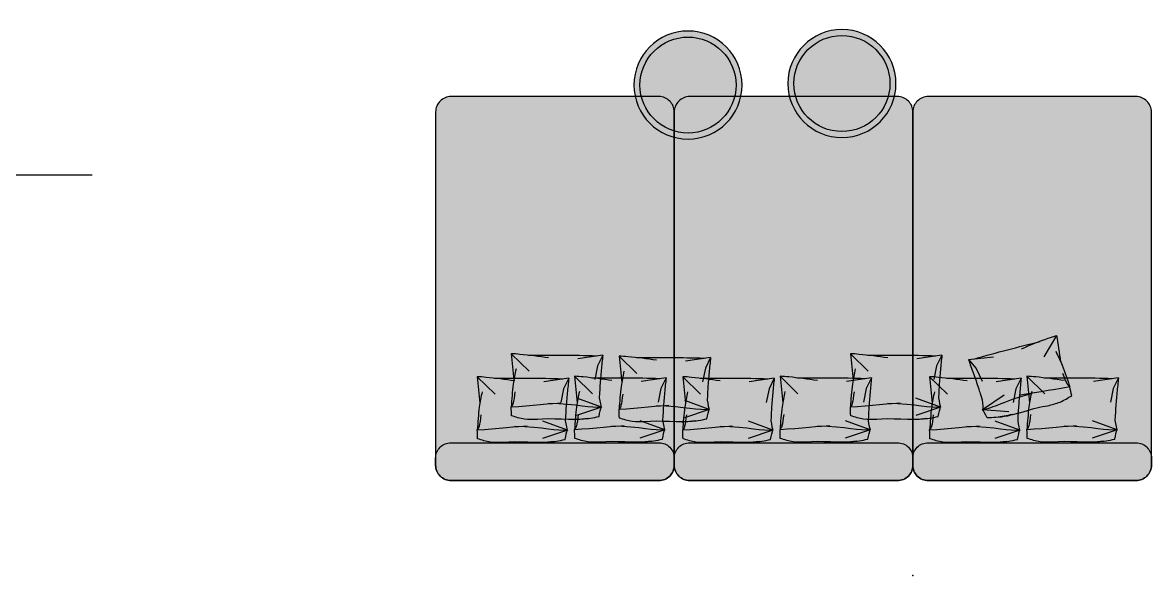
# Model space of a CAD drawing. Header units: millimetres. Extents: x -1 to 5416, y -1238 to 1407.
# Drawn here: x 395.741 to 400.441, y 1389.314 to 1391.617 of the extents above; entities that cross this region are included whole.
import ezdxf

# ---------------------------------------------------------------- set-up
doc = ezdxf.new("R2010")
doc.units = ezdxf.units.MM
doc.header["$MEASUREMENT"] = 0
doc.layers.add('A-FURN', color=32, linetype='Continuous')
doc.layers.add('ID-LF-FURN', color=32, linetype='Continuous')
doc.layers.add('Areas', color=6, linetype='Continuous', plot=False)
doc.layers.add('H-BLOCKS', color=7, linetype='Continuous', true_color=0xffffff)

# ---------------------------------------------------------------- blocks, each defined once
blk = doc.blocks.new('*U68')
at = {"layer": 'H-BLOCKS'}
h = blk.add_hatch(color=256, dxfattribs=at)
h.dxf.hatch_style = 1
h.paths.add_polyline_path([(-0.4327, 0, 0.414214), (-0.4967, -0.064), (-0.4967, -1.536, 0.414214), (-0.4327, -1.6), (0.4327, -1.6, 0.414214), (0.4967, -1.536), (0.4967, -0.064, 0.414214), (0.4327, 0)])
for points in [[(0.4327, 0), (-0.4327, 0, 0.414214), (-0.4967, -0.064), (-0.4967, -1.536, 0.414214), (-0.4327, -1.6), (0.4327, -1.6, 0.414214), (0.4967, -1.536), (0.4967, -0.064, 0.414214)], [(-0.4327, 0), (0.4327, 0, -0.414214), (0.4967, -0.064), (0.4967, -0.0935, -0.414214), (0.4327, -0.1575), (-0.4327, -0.1575, -0.414214), (-0.4967, -0.0935), (-0.4967, -0.064, -0.414214)]]:
    blk.add_lwpolyline(points, format="xyb", close=True)
blk = doc.blocks.new('*U13')
at = {"layer": 'H-BLOCKS'}
h = blk.add_hatch(color=256, dxfattribs=at)
h.dxf.hatch_style = 1
edge = h.paths.add_edge_path()
edge.add_spline(control_points=[(0.0239, -0.0626), (-0.0839, -0.0584), (-0.1344, -0.0439), (-0.1739, -0.0474)], knot_values=[0.231672, 0.231672, 0.231672, 0.231672, 0.473656, 0.473656, 0.473656, 0.473656], degree=3, periodic=0)
edge.add_spline(control_points=[(-0.1739, -0.0474), (-0.1716, -0.0516), (-0.1687, -0.0682), (-0.1658, -0.0847)], knot_values=[0, 0, 0, 0, 0.078145, 0.078145, 0.078145, 0.078145], degree=3, periodic=0)
edge.add_spline(control_points=[(-0.1658, -0.0847), (-0.1675, -0.1126), (-0.1688, -0.1272), (-0.1685, -0.1339)], knot_values=[0.363931, 0.363931, 0.363931, 0.363931, 0.423703, 0.423703, 0.423703, 0.423703], degree=3, periodic=0)
edge.add_spline(control_points=[(-0.1685, -0.1338), (-0.1703, -0.1538), (-0.1737, -0.1933), (-0.1776, -0.2327), (-0.1796, -0.2522)], knot_values=[0, 0, 0, 0, 0.060184, 0.118837, 0.118837, 0.118837, 0.118837], degree=3, periodic=0)
edge.add_line((-0.1796, -0.2522), (-0.1546, -0.2486))
edge.add_spline(control_points=[(-0.1546, -0.2486), (-0.0698, -0.2522), (0.0152, -0.2519), (0.1001, -0.2515)], knot_values=[0.108062, 0.108062, 0.108062, 0.108062, 0.362818, 0.362818, 0.362818, 0.362818], degree=3, periodic=0)
edge.add_spline(control_points=[(0.1001, -0.2515), (0.1151, -0.2534), (0.1416, -0.2564), (0.1682, -0.2583), (0.1796, -0.2591)], knot_values=[0.067976, 0.067976, 0.067976, 0.067976, 0.113401, 0.147843, 0.147843, 0.147843, 0.147843], degree=3, periodic=0)
edge.add_spline(control_points=[(0.1796, -0.2591), (0.1762, -0.2243), (0.1729, -0.1896), (0.1695, -0.1549)], knot_values=[0, 0, 0, 0, 0.104637, 0.104637, 0.104637, 0.104637], degree=3, periodic=0)
edge.add_spline(control_points=[(0.1695, -0.1549), (0.1704, -0.1498), (0.1759, -0.115), (0.1781, -0.0797), (0.1801, -0.0496)], knot_values=[0.045196, 0.045196, 0.045196, 0.045196, 0.060717, 0.151107, 0.151107, 0.151107, 0.151107], degree=3, periodic=0)
edge.add_spline(control_points=[(0.1801, -0.0496), (0.1272, -0.0538), (0.0657, -0.0593), (0.0239, -0.0626)], knot_values=[0.166377, 0.166377, 0.166377, 0.166377, 0.293159, 0.293159, 0.293159, 0.293159], degree=3, periodic=0)
edge.add_spline(control_points=[(0.0239, -0.0626), (0.0071, -0.064), (-0.0066, -0.065), (-0.0152, -0.0654)], knot_values=[0.293159, 0.293159, 0.293159, 0.293159, 0.344152, 0.344152, 0.344152, 0.344152], degree=3, periodic=0)
edge = h.paths.add_edge_path()
edge.add_spline(control_points=[(-0.1739, -0.0474), (-0.1344, -0.0439), (-0.0839, -0.0584), (0.0239, -0.0626)], knot_values=[0.231672, 0.231672, 0.231672, 0.231672, 0.473656, 0.473656, 0.473656, 0.473656], degree=3, periodic=0)
edge.add_spline(control_points=[(0.0239, -0.0626), (0.0657, -0.0593), (0.1272, -0.0538), (0.1801, -0.0496)], knot_values=[0.166377, 0.166377, 0.166377, 0.166377, 0.293159, 0.293159, 0.293159, 0.293159], degree=3, periodic=0)
edge.add_spline(control_points=[(0.1801, -0.0496), (0.1798, -0.0381), (0.1796, -0.0266), (0.1792, -0.0152)], knot_values=[0.116749, 0.116749, 0.116749, 0.116749, 0.151107, 0.151107, 0.151107, 0.151107], degree=3, periodic=0)
edge.add_spline(control_points=[(0.1792, -0.0152), (0.1625, -0.0097), (0.1293, 0.0011), (0.0944, 0.0006), (0.0771, 0.0003)], knot_values=[0, 0, 0, 0, 0.052319, 0.103836, 0.103836, 0.103836, 0.103836], degree=3, periodic=0)
edge.add_spline(control_points=[(0.0771, 0.0003), (0.0414, -0.0054), (-0.0149, 0.0006), (-0.0657, 0.0003)], knot_values=[0.18139, 0.18139, 0.18139, 0.18139, 0.374151, 0.374151, 0.374151, 0.374151], degree=3, periodic=0)
edge.add_spline(control_points=[(-0.0657, 0.0003), (-0.0838, -0.0015), (-0.1019, -0.0018), (-0.1198, -0.0036)], knot_values=[0, 0, 0, 0, 0.054053, 0.054053, 0.054053, 0.054053], degree=3, periodic=0)
edge.add_spline(control_points=[(-0.1198, -0.0036), (-0.1234, -0.0039), (-0.1384, -0.0057), (-0.1532, -0.0089), (-0.1645, -0.0115)], knot_values=[0.054053, 0.054053, 0.054053, 0.054053, 0.065004, 0.099522, 0.099522, 0.099522, 0.099522], degree=3, periodic=0)
edge.add_spline(control_points=[(-0.1645, -0.0115), (-0.168, -0.0276), (-0.1715, -0.0434), (-0.1739, -0.0474)], knot_values=[0.001613, 0.001613, 0.001613, 0.001613, 0.078145, 0.078145, 0.078145, 0.078145], degree=3, periodic=0)
at = {"extrusion": (0, 0, -1)}
for p, q in [((-0.1739, -0.0474), (-0.0762, -0.0157)), ((-0.1739, -0.0474), (-0.0776, -0.0832)), ((-0.1591, -0.2108), (-0.1481, -0.1565)), ((-0.1796, -0.2522), (-0.1591, -0.2108)), ((0.1796, -0.2591), (0.1097, -0.19)), ((-0.1796, -0.2522), (-0.0817, -0.2382))]:
    blk.add_line(p, q, dxfattribs=at)
for points, knots in [([(-0.0657, 0.0003), (-0.0875, -0.0018), (-0.1208, -0.0018), (-0.1532, -0.0089), (-0.1645, -0.0115)], [0, 0, 0, 0, 0.06500412, 0.09952201, 0.09952201, 0.09952201, 0.09952201]), ([(0.0771, 0.0003), (0.0944, 0.0006), (0.1293, 0.0011), (0.1625, -0.0097), (0.1792, -0.0152)], [0, 0, 0, 0, 0.0515172, 0.1038359, 0.1038359, 0.1038359, 0.1038359]), ([(0.1657, -0.1091), (0.1679, -0.0913), (0.171, -0.0657), (0.1751, -0.0575), (0.1801, -0.0496)], [0, 0, 0, 0, 0.0833008, 0.1196369, 0.1196369, 0.1196369, 0.1196369])]:
    blk.add_open_spline(points, degree=3, knots=knots)
for points in [[(-0.1199, -0.0036), (-0.0606, 0.0068), (0.0278, -0.0076), (0.0772, 0.0003)], [(-0.1645, -0.0115), (-0.168, -0.0276), (-0.1715, -0.0434), (-0.1739, -0.0474)], [(-0.1739, -0.0474), (-0.1332, -0.0438), (-0.0809, -0.0592), (0.0336, -0.063)], [(0.1792, -0.0152), (0.1796, -0.0266), (0.1798, -0.0381), (0.1801, -0.0496)], [(-0.1658, -0.0847), (-0.1687, -0.0682), (-0.1716, -0.0516), (-0.1739, -0.0474)], [(-0.1685, -0.1339), (-0.1688, -0.1272), (-0.1675, -0.1126), (-0.1658, -0.0847)], [(0.1801, -0.0496), (0.1059, -0.0555), (0.0149, -0.0639), (-0.0152, -0.0654)], [(-0.1546, -0.2486), (-0.066, -0.2523), (0.0227, -0.2519), (0.1115, -0.2514)]]:
    blk.add_open_spline(points, degree=3)
for points in [[(0.1611, -0.1993), (0.1719, -0.1396), (0.1801, -0.0496)], [(-0.1796, -0.2522), (-0.1739, -0.1938), (-0.1685, -0.1338)], [(0.1796, -0.2591), (0.1695, -0.1549)], [(0.0328, -0.2419), (0.1453, -0.2564), (0.1796, -0.2591)]]:
    blk.add_spline(points, degree=3)
blk = doc.blocks.new('*U42')
at = {"layer": 'H-BLOCKS'}
h = blk.add_hatch(color=256, dxfattribs=at)
h.dxf.hatch_style = 1
edge = h.paths.add_edge_path()
edge.add_arc((0, 0), 0.225, 0, 360)
blk.add_circle((0, 0), 0.225)
blk = doc.blocks.new('SE_Baxter_Phoenix Grey Baked Clay')
at = {"layer": 'ID-LF-FURN'}
blk.add_circle((0, 0), 200, dxfattribs=at)
at = {"layer": 'A-FURN', "extrusion": (0, 0, -1), "xscale": 999.999999999999, "yscale": 999.999999999999, "zscale": -999.9999999999998, "rotation": 354.1878277176467}
blk.add_blockref('*U42', (0, 0), dxfattribs=at)

msp = doc.modelspace()

# ---------------------------------------------------------------- linework, layer by layer
at = {"layer": 'Areas'}
msp.add_lwpolyline([(389.9834, 1390.9827), (396.0308, 1390.9827)], dxfattribs=at)
msp.add_point((399.4477, 1389.3138), dxfattribs=at)

# ---------------------------------------------------------------- block references
at = {"layer": 'A-FURN', "rotation": 180}
for p in [(397.9577, 1389.7091), (398.9511, 1389.7091), (399.9444, 1389.7091)]:
    msp.add_blockref('*U68', p, dxfattribs=at)
at = {"layer": 'A-FURN'}
for p, xscale, yscale, zscale, rotation in [((399.9293, 1390.0011), -1.05979642660033, 1.059796426600329, 1.059796426600329, 194.2155491666309), ((397.9669, 1389.9636), 1.059796426600328, 1.059796426600328, 1.059796426600328, 180.1468560574219), ((398.4159, 1389.9538), 1.059796426600328, 1.059796426600328, 1.059796426600328, 180.1468560574219), ((399.3789, 1389.9636), 1.059796426600328, 1.059796426600328, 1.059796426600328, 180.1468560574219), ((397.8255, 1389.8678), 1.059796426600328, 1.059796426600328, 1.059796426600328, 180.1468560574219), ((398.2306, 1389.8693), 1.059796426600328, 1.059796426600328, 1.059796426600328, 180.1468560574219), ((398.6809, 1389.8678), 1.059796426600328, 1.059796426600328, 1.059796426600328, 180.1468560574219), ((399.086, 1389.8693), 1.059796426600328, 1.059796426600328, 1.059796426600328, 180.1468560574219), ((399.7088, 1389.8678), 1.059796426600328, 1.059796426600328, 1.059796426600328, 180.1468560574219), ((400.1139, 1389.8693), 1.059796426600328, 1.059796426600328, 1.059796426600328, 180.1468560574219)]:
    msp.add_blockref('*U13', p, dxfattribs=dict(at, xscale=xscale, yscale=yscale, zscale=zscale, rotation=rotation))
at = {"layer": 'ID-LF-FURN', "xscale": 0.001, "yscale": 0.001, "zscale": 0.001, "rotation": 181.7292311917613}
for p in [(398.5118, 1391.3569), (399.1525, 1391.3632)]:
    msp.add_blockref('SE_Baxter_Phoenix Grey Baked Clay', p, dxfattribs=at)

doc.saveas('drawing.dxf')
